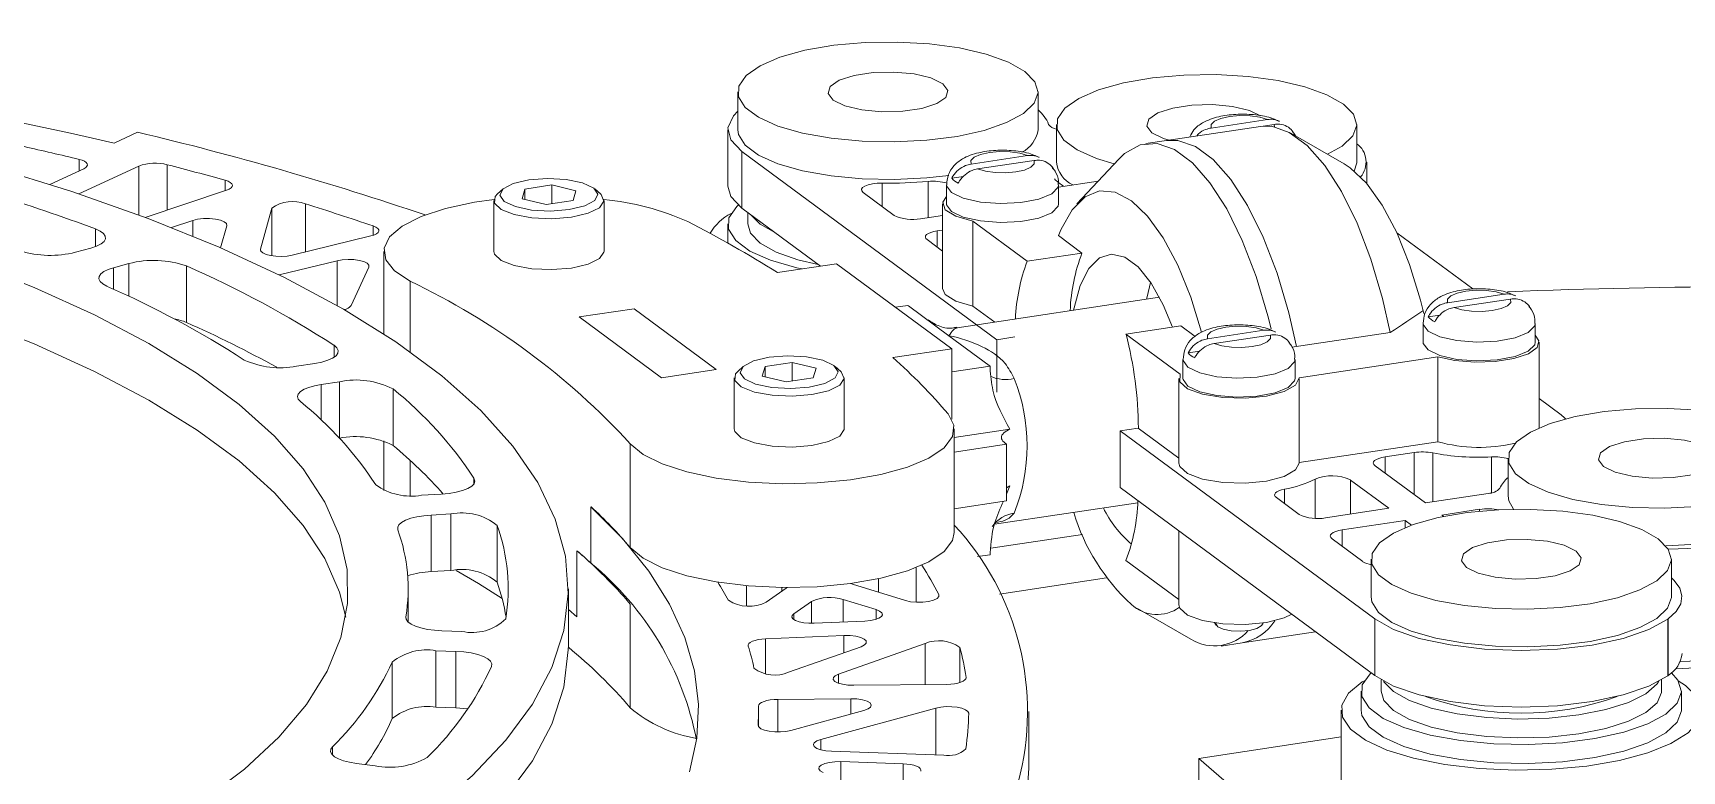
# Model space of a CAD drawing. Header units: millimetres. Extents: x 30 to 313, y 16 to 167.
# Drawn here: x 160.19 to 201.39, y 140.83 to 159.28 of the extents above; entities that cross this region are included whole.
import ezdxf

# ---------------------------------------------------------------- set-up
doc = ezdxf.new("R2010")
doc.units = ezdxf.units.MM

msp = doc.modelspace()

# ---------------------------------------------------------------- linework, layer by layer
at = {"color": 7, "linetype": 'Continuous', "lineweight": 15}
for p, q in [((177.802, 157.805), (177.802, 156.862)), ((185.302, 156.862), (185.302, 157.805)), ((185.76, 156.99), (185.76, 156.047)), ((190.855, 156.945), (188.511, 156.593)), ((189.624, 156.904), (191.036, 157.116)), ((191.2, 156.995), (190.92, 156.953)), ((193.26, 156.047), (193.26, 156.99)), ((162.224, 156.526), (162.808, 156.797)), ((177.552, 156.862), (177.552, 155.448)), ((188.511, 156.593), (187.989, 156.514)), ((192.945, 156.008), (191.613, 156.775)), ((184.267, 151.612), (177.905, 156.314)), ((177.905, 156.314), (177.905, 154.9)), ((183.626, 156.003), (185.038, 156.215)), ((187.315, 156.128), (186.268, 155.005)), ((161.462, 155.887), (160.616, 155.495)), ((162.835, 155.953), (161.338, 155.259)), ((185.203, 156.093), (183.79, 155.881)), ((193.51, 155.515), (193.51, 156.047)), ((165.029, 155.351), (162.997, 154.67)), ((171.938, 155.38), (171.798, 155.256)), ((172.41, 155.134), (172.484, 155.379)), ((173.157, 155.48), (172.484, 155.379)), ((172.484, 155.116), (172.484, 155.379)), ((173.757, 155.337), (173.157, 155.48)), ((173.157, 155.012), (173.157, 155.48)), ((173.757, 155.337), (173.684, 155.091)), ((174.37, 155.256), (174.23, 155.38)), ((183.014, 155.482), (183.014, 155.011)), ((183.437, 155.691), (183.143, 155.647)), ((186.801, 155.577), (185.814, 155.428)), ((185.814, 155.011), (185.814, 155.482)), ((165.877, 153.875), (166.162, 154.899)), ((171.709, 155.094), (171.709, 153.821)), ((173.01, 154.99), (172.41, 155.134)), ((173.01, 154.99), (173.684, 155.091)), ((174.459, 153.821), (174.459, 155.094)), ((179.865, 153.452), (177.905, 154.9)), ((181.707, 154.721), (180.934, 155.292)), ((182.914, 155.011), (182.914, 152.89)), ((164.184, 154.595), (163.653, 154.417)), ((177.552, 154.505), (177.552, 154.034)), ((178.052, 154.792), (178.052, 154.505)), ((182.368, 154.637), (182.914, 154.719)), ((183.675, 154.576), (185.031, 153.574)), ((183.675, 152.454), (183.675, 154.576)), ((164.882, 153.909), (165.036, 154.462)), ((168.632, 154.205), (166.671, 153.725)), ((182.914, 153.828), (182.529, 154.113)), ((182.779, 154.333), (182.914, 154.354)), ((186.398, 153.779), (185.81, 154.214)), ((194.265, 154.281), (196.16, 152.88)), ((161.254, 153.798), (161.642, 153.903)), ((168.959, 153.821), (168.959, 151.76)), ((185.031, 153.574), (186.398, 153.779)), ((162.204, 153.411), (162.591, 153.516)), ((164.026, 152.044), (164.026, 153.458)), ((167.791, 153.586), (166.347, 153.232)), ((168.14, 152.465), (168.581, 153.426)), ((180.267, 153.512), (178.795, 153.291)), ((183.145, 151.385), (180.267, 153.512)), ((194.789, 152.848), (194.79, 152.847)), ((194.79, 152.847), (194.789, 152.847)), ((182.046, 152.471), (181.738, 152.425)), ((182.066, 152.455), (182.046, 152.471)), ((183.073, 151.711), (182.066, 152.455)), ((188.331, 152.673), (183.277, 151.913)), ((183.675, 152.454), (184.217, 152.054)), ((195.53, 152.538), (196.942, 152.751)), ((197.106, 152.629), (195.694, 152.417)), ((173.841, 152.18), (175.209, 152.386)), ((175.897, 150.661), (173.841, 152.18)), ((175.209, 152.386), (177.264, 150.867)), ((194.918, 152.018), (194.918, 151.547)), ((195.34, 152.227), (195.047, 152.183)), ((197.718, 151.547), (197.718, 152.018)), ((184.08, 150.967), (183.073, 151.711)), ((184.267, 151.612), (184.722, 151.68)), ((184.267, 151.612), (184.267, 150.303)), ((188.865, 151.956), (187.497, 151.751)), ((187.497, 151.751), (188.853, 150.749)), ((189.226, 151.689), (188.865, 151.956)), ((189.532, 151.637), (190.944, 151.849)), ((191.109, 151.728), (189.696, 151.515)), ((194.1, 151.794), (191.642, 151.424)), ((183.145, 151.385), (181.673, 151.164)), ((183.145, 149.627), (183.145, 151.385)), ((189.343, 151.326), (189.049, 151.281)), ((195.285, 151.184), (191.819, 150.663)), ((195.285, 149.063), (195.285, 151.184)), ((197.818, 149.425), (197.818, 151.547)), ((166.776, 150.95), (167.232, 151.019)), ((177.264, 150.867), (175.897, 150.661)), ((177.938, 150.944), (177.798, 150.821)), ((178.41, 150.699), (178.484, 150.944)), ((179.158, 151.045), (178.484, 150.944)), ((178.484, 150.681), (178.484, 150.944)), ((179.757, 150.901), (179.158, 151.045)), ((179.158, 150.577), (179.158, 151.045)), ((179.757, 150.901), (179.684, 150.656)), ((180.37, 150.821), (180.23, 150.944)), ((184.101, 150.952), (183.145, 150.808)), ((184.101, 150.952), (184.08, 150.967)), ((184.101, 150.904), (184.101, 150.952)), ((188.92, 151.117), (188.92, 150.645)), ((191.72, 150.645), (191.72, 151.117)), ((167.393, 150.494), (167.849, 150.563)), ((169.189, 148.968), (169.189, 150.382)), ((177.709, 150.659), (177.709, 149.386)), ((179.01, 150.555), (178.41, 150.699)), ((179.01, 150.555), (179.684, 150.656)), ((180.459, 149.386), (180.459, 150.659)), ((188.82, 150.645), (188.82, 148.524)), ((191.82, 148.524), (191.82, 150.645)), ((198.369, 149.734), (197.818, 150.141)), ((183.209, 146.793), (183.209, 149.386)), ((184.597, 149.376), (183.209, 149.167)), ((187.35, 149.333), (187.805, 149.401)), ((193.711, 144.631), (187.35, 149.333)), ((187.35, 149.333), (187.35, 147.919)), ((187.805, 149.401), (188.82, 148.651)), ((197.818, 149.425), (197.817, 149.409)), ((168.959, 149.083), (168.959, 147.843)), ((175.114, 146.419), (175.114, 149.012)), ((184.512, 148.998), (183.209, 148.802)), ((184.512, 148.998), (184.479, 149.022)), ((184.512, 148.291), (184.512, 148.998)), ((195.285, 149.063), (191.82, 148.542)), ((194.696, 148.792), (193.969, 148.682)), ((193.719, 148.462), (194.975, 147.534)), ((197.044, 148.649), (197.044, 147.706)), ((184.512, 147.584), (184.512, 148.291)), ((184.512, 147.755), (184.597, 147.962)), ((184.597, 147.962), (184.512, 147.908)), ((193.711, 143.216), (187.35, 147.919)), ((193.105, 148.105), (194.063, 147.397)), ((169.899, 147.723), (170.392, 147.75)), ((184.512, 147.584), (183.209, 147.388)), ((184.214, 146.998), (187.792, 147.535)), ((191.253, 147.664), (191.822, 147.243)), ((194.975, 147.534), (196.546, 147.77)), ((170.14, 147.229), (170.634, 147.256)), ((170.14, 145.815), (170.14, 147.229)), ((170.634, 145.842), (170.634, 147.256)), ((174.133, 146.023), (174.133, 147.438)), ((192.484, 147.16), (194.063, 147.397)), ((192.895, 146.856), (194.474, 147.093)), ((194.474, 147.093), (194.631, 146.977)), ((194.474, 146.917), (194.474, 147.093)), ((195.386, 147.23), (196.331, 147.372)), ((195.386, 147.23), (195.435, 147.194)), ((171.788, 145.552), (171.788, 146.966)), ((186.411, 146.744), (184.119, 146.399)), ((188.82, 146.832), (188.82, 144.988)), ((173.782, 144.686), (173.782, 146.336)), ((184.101, 146.237), (183.792, 146.191)), ((184.101, 146.237), (184.101, 146.285)), ((192.644, 146.635), (193.417, 146.064)), ((170.14, 145.815), (170.634, 145.842)), ((188.82, 145.116), (187.497, 146.094)), ((193.622, 146.123), (193.622, 145.181)), ((201.122, 145.181), (201.122, 146.123)), ((179.033, 145.418), (179.012, 145.401)), ((180.624, 145.517), (180.662, 145.504)), ((181.99, 145.091), (180.662, 145.504)), ((187.013, 145.656), (184.338, 145.254)), ((169.568, 144.555), (169.568, 145.384)), ((173.568, 143.969), (173.568, 145.384)), ((175.114, 145.005), (175.114, 142.412)), ((178.511, 145.055), (179.012, 145.401)), ((179.196, 144.761), (179.643, 145.07)), ((181.254, 144.864), (180.434, 145.119)), ((173.782, 144.686), (173.568, 144.868)), ((187.788, 144.892), (189.119, 144.126)), ((193.711, 144.631), (193.711, 143.216)), ((201.039, 144.636), (201.029, 144.628)), ((201.029, 144.628), (201.029, 143.214)), ((201.039, 143.222), (201.039, 144.636)), ((170.409, 144.336), (170.907, 144.32)), ((180.452, 144.219), (178.494, 144.136)), ((180.976, 144.577), (179.71, 144.523)), ((189.752, 144.477), (189.712, 144.541)), ((189.719, 144.53), (189.752, 144.477)), ((189.736, 144.528), (189.791, 144.437)), ((189.752, 144.477), (189.766, 144.479)), ((190.398, 144.034), (192.232, 144.309)), ((190.888, 144.477), (190.921, 144.53)), ((170.259, 143.839), (170.757, 143.822)), ((170.259, 142.424), (170.259, 143.839)), ((170.757, 142.408), (170.757, 143.822)), ((179.068, 143.298), (180.879, 143.939)), ((180.317, 143.254), (182.483, 144.021)), ((189.877, 143.955), (190.398, 144.034)), ((169.17, 142.141), (169.17, 143.555)), ((183.02, 142.996), (180.695, 142.973)), ((193.872, 143.11), (193.872, 142.824)), ((200.872, 142.824), (200.872, 143.11)), ((201.039, 143.222), (201.029, 143.214)), ((180.621, 142.639), (178.801, 142.621)), ((193.372, 142.824), (193.372, 142.352)), ((201.372, 142.352), (201.372, 142.824)), ((170.259, 142.424), (170.757, 142.408)), ((178.318, 141.939), (178.318, 142.319)), ((179.123, 141.845), (180.952, 142.343)), ((179.872, 141.618), (182.751, 142.403)), ((185.068, 140.905), (185.068, 142.319)), ((192.872, 142.352), (192.872, 139.995)), ((180.139, 141.324), (182.943, 141.23)), ((189.316, 141.147), (192.872, 141.682)), ((168.272, 141.021), (168.74, 140.962)), ((180.373, 141.065), (181.928, 141.013)), ((193.178, 137.807), (189.316, 141.147)), ((189.316, 139.968), (189.316, 141.147))]:
    msp.add_line(p, q, dxfattribs=at)
at = {"color": 8, "linetype": 'Continuous', "lineweight": 15}
for p, q in [((191.211, 156.933), (191.2, 156.995)), ((161.349, 155.835), (161.349, 156.12)), ((162.835, 154.731), (162.835, 155.953)), ((163.549, 154.855), (163.549, 155.987)), ((164.996, 155.34), (164.996, 155.597)), ((181.409, 154.941), (181.409, 155.527)), ((182.557, 154.665), (182.557, 155.567)), ((166.162, 153.709), (166.162, 154.899)), ((167, 153.806), (167, 155.006)), ((164.184, 154.204), (164.184, 154.595)), ((161.754, 153.939), (161.754, 154.384)), ((168.693, 154.223), (168.693, 154.456)), ((182.779, 153.928), (182.779, 154.333)), ((165.877, 153.844), (165.877, 153.875)), ((162.204, 152.877), (162.204, 153.411)), ((162.591, 152.698), (162.591, 153.516)), ((167.791, 152.469), (167.791, 153.586)), ((169.615, 151.313), (169.615, 153.077)), ((167.714, 151.172), (167.714, 151.473)), ((167.393, 149.607), (167.393, 150.494)), ((167.849, 149.15), (167.849, 150.563)), ((194.696, 147.74), (194.696, 148.792)), ((195.159, 147.562), (195.159, 148.783)), ((169.615, 148.596), (169.615, 147.721)), ((193.969, 148.277), (193.969, 148.682)), ((196.627, 147.786), (196.627, 148.682)), ((171.21, 148.01), (171.21, 148.147)), ((192.226, 147.146), (192.226, 148.125)), ((193.105, 147.253), (193.105, 148.105)), ((191.456, 147.514), (191.456, 147.876)), ((196.331, 147.324), (196.331, 147.372)), ((192.895, 146.45), (192.895, 146.856)), ((182.254, 145.048), (182.254, 145.913)), ((178.021, 144.961), (178.021, 145.464)), ((178.903, 145.326), (178.903, 145.419)), ((181.316, 145.301), (181.316, 145.637)), ((179.643, 144.522), (179.643, 145.07)), ((180.434, 144.554), (180.434, 145.119)), ((182.824, 145.185), (182.824, 145.241)), ((169.51, 144.649), (169.51, 144.686)), ((179.196, 144.616), (179.196, 144.761)), ((181.254, 144.62), (181.254, 144.864)), ((180.452, 143.788), (180.452, 144.219)), ((178.494, 143.261), (178.494, 144.136)), ((182.483, 142.991), (182.483, 144.021)), ((183.345, 143.041), (183.345, 143.922)), ((180.317, 143.026), (180.317, 143.254)), ((183.505, 143.155), (183.505, 143.171)), ((178.801, 141.807), (178.801, 142.621)), ((180.621, 142.253), (180.621, 142.639)), ((182.751, 141.236), (182.751, 142.403)), ((178.306, 141.97), (178.306, 141.978)), ((167.676, 141.229), (167.676, 141.437)), ((179.872, 141.36), (179.872, 141.618)), ((180.373, 140.61), (180.373, 141.065)), ((181.928, 140.165), (181.928, 141.013))]:
    msp.add_line(p, q, dxfattribs=at)
at = {"color": 7, "linetype": 'Continuous', "lineweight": 15, "flags": 128}
for points in [[(184.97, 158.319), (185.222, 158.062), (185.302, 157.793), (185.206, 157.525), (184.94, 157.269), (184.515, 157.039), (183.952, 156.845), (183.276, 156.695), (182.52, 156.597), (181.718, 156.556), (180.909, 156.574), (180.13, 156.648), (179.417, 156.777), (178.804, 156.954), (178.32, 157.171), (177.987, 157.417), (177.82, 157.682), (177.828, 157.952), (178.01, 158.216), (178.357, 158.46), (178.854, 158.673), (179.477, 158.846), (180.198, 158.971), (180.981, 159.041), (181.791, 159.053), (182.59, 159.006), (183.34, 158.904), (184.007, 158.75), (184.559, 158.552), (184.97, 158.319)], [(180.184, 157.6), (180.478, 157.456), (180.901, 157.355), (181.402, 157.308), (181.922, 157.321), (182.396, 157.392), (182.769, 157.513), (182.996, 157.67), (183.048, 157.842), (182.919, 158.011), (182.626, 158.154), (182.203, 158.256), (181.701, 158.303), (181.182, 158.29), (180.707, 158.218), (180.334, 158.097), (180.108, 157.941), (180.056, 157.768), (180.184, 157.6)], [(187.2, 156.006), (186.763, 156.139), (186.278, 156.356), (185.945, 156.603), (185.778, 156.867), (185.786, 157.137), (185.968, 157.401), (186.316, 157.645), (186.813, 157.859), (187.436, 158.032), (188.156, 158.156), (188.939, 158.226), (189.749, 158.238), (190.548, 158.191), (191.299, 158.089), (191.965, 157.935), (192.517, 157.737), (192.929, 157.504), (192.929, 157.504)], [(190.86, 157.208), (190.584, 157.339), (190.161, 157.441), (189.66, 157.488), (189.14, 157.475), (188.665, 157.403), (188.292, 157.282), (188.066, 157.126), (188.014, 156.953), (188.143, 156.785)], [(192.929, 157.504), (193.18, 157.247), (193.26, 156.978), (193.164, 156.71), (192.898, 156.454), (192.528, 156.248)], [(177.905, 156.314), (177.627, 156.605), (177.554, 156.909), (177.69, 157.21), (177.802, 157.326)], [(191.036, 157.116), (190.84, 157.175), (190.599, 157.209), (190.337, 157.215), (190.083, 157.193), (189.865, 157.144), (189.706, 157.075), (189.622, 156.992), (189.624, 156.904)], [(194.1, 151.794), (193.907, 152.64), (193.614, 153.626), (193.269, 154.527), (192.881, 155.315), (192.461, 155.968), (192.022, 156.466), (191.576, 156.795), (191.137, 156.946), (190.855, 156.945)], [(183.068, 155.719), (182.52, 155.655), (181.718, 155.614), (180.909, 155.631), (180.13, 155.706), (179.417, 155.835), (178.804, 156.011), (178.32, 156.228), (177.987, 156.475), (177.82, 156.739), (177.802, 156.862)], [(188.143, 156.785), (188.436, 156.641), (188.572, 156.6)], [(191.755, 151.441), (191.562, 152.287), (191.27, 153.274), (190.924, 154.175), (190.536, 154.963), (190.116, 155.615), (189.677, 156.114), (189.232, 156.443), (188.793, 156.594), (188.511, 156.593)], [(188.511, 156.593), (188.793, 156.594), (189.232, 156.443), (189.677, 156.114), (190.116, 155.615), (190.536, 154.963), (190.924, 154.175), (191.27, 153.274), (191.562, 152.287), (191.755, 151.441)], [(161.349, 156.12), (161.422, 156.098), (161.482, 156.072), (161.525, 156.043), (161.55, 156.012), (161.556, 155.979), (161.543, 155.947), (161.512, 155.916), (161.462, 155.887)], [(185.038, 156.215), (184.843, 156.273), (184.601, 156.307), (184.339, 156.313), (184.085, 156.291), (183.867, 156.242), (183.708, 156.173), (183.624, 156.09), (183.626, 156.003)], [(187.315, 156.128), (187.464, 156.269), (187.852, 156.483), (188.272, 156.515), (188.711, 156.365), (189.156, 156.035), (189.595, 155.537), (190.015, 154.884), (190.403, 154.096), (190.748, 153.196), (191.041, 152.209), (191.122, 151.88)], [(168.006, 144.676), (167.849, 145.299), (167.483, 146.139), (166.941, 146.969), (166.227, 147.784), (165.345, 148.581), (164.297, 149.355), (163.091, 150.103), (161.73, 150.821), (160.223, 151.505), (158.576, 152.153), (156.798, 152.761), (154.896, 153.327), (152.881, 153.846), (150.763, 154.318), (148.55, 154.739), (146.255, 155.108), (143.888, 155.422), (141.462, 155.681), (139.563, 155.841)], [(166.096, 137.413), (167.606, 138.194), (168.958, 139.007), (170.145, 139.848), (171.162, 140.714), (172.005, 141.6), (172.669, 142.503), (173.152, 143.418), (173.451, 144.342), (173.566, 145.271), (173.496, 146.2), (173.241, 147.126), (172.802, 148.044), (172.182, 148.95), (171.382, 149.841), (170.407, 150.712), (169.261, 151.559), (167.948, 152.379), (166.475, 153.169), (164.849, 153.924), (163.075, 154.641), (161.163, 155.317), (159.12, 155.95)], [(183.79, 155.881), (183.986, 155.823), (184.228, 155.789), (184.49, 155.782), (184.743, 155.805), (184.961, 155.853), (185.121, 155.923), (185.204, 156.006), (185.203, 156.093)], [(194.94, 152.269), (194.856, 152.604), (194.583, 153.494), (194.259, 154.294), (193.895, 154.978), (193.505, 155.521), (193.101, 155.905), (192.945, 156.008)], [(193.26, 156.047), (193.26, 156.035), (193.201, 155.826)], [(164.996, 155.597), (165.068, 155.572), (165.123, 155.543), (165.159, 155.51), (165.174, 155.476), (165.168, 155.442), (165.141, 155.409), (165.094, 155.378), (165.029, 155.351)], [(173.587, 154.863), (173.976, 154.956), (174.229, 155.091), (174.308, 155.248), (174.2, 155.403), (173.923, 155.533), (173.517, 155.617), (173.046, 155.643), (172.58, 155.607), (172.191, 155.515), (171.938, 155.38), (171.859, 155.223), (171.967, 155.067), (172.245, 154.938), (172.65, 154.853), (173.122, 154.827), (173.587, 154.863)], [(177.905, 154.9), (177.627, 155.191), (177.552, 155.448)], [(181.409, 155.527), (181.283, 155.523), (181.163, 155.509), (181.059, 155.485), (180.975, 155.454), (180.918, 155.416), (180.891, 155.374), (180.897, 155.332), (180.934, 155.292)], [(185.813, 154.22), (185.876, 154.376), (186.15, 154.862), (186.474, 155.184), (186.837, 155.33), (187.227, 155.296), (187.631, 155.083), (188.035, 154.699), (188.426, 154.155), (188.789, 153.472), (189.113, 152.672), (189.382, 151.797)], [(169.615, 153.077), (169.227, 153.333), (169.007, 153.611), (168.965, 153.898), (169.104, 154.182), (169.416, 154.45), (169.888, 154.691), (170.501, 154.893), (171.226, 155.049), (171.711, 155.118)], [(171.798, 155.256), (171.743, 155.195), (171.723, 155.027), (171.888, 154.868), (172.214, 154.739), (172.657, 154.658), (173.158, 154.636), (173.649, 154.676)], [(173.649, 154.676), (174.064, 154.772), (174.346, 154.912), (174.458, 155.076), (174.384, 155.243), (174.37, 155.256)], [(179.399, 153.381), (179.275, 153.409), (178.621, 153.598), (178.104, 153.829), (177.749, 154.092), (177.571, 154.374), (177.58, 154.662), (177.774, 154.943), (177.81, 154.977)], [(183.675, 154.576), (183.247, 154.697), (182.983, 154.862), (182.918, 155.047), (183.014, 155.19)], [(183.014, 155.011), (183.016, 154.986), (183.138, 154.819)], [(183.138, 154.819), (183.432, 154.678), (183.859, 154.582), (184.361, 154.545), (184.87, 154.57), (185.317, 154.654), (185.643, 154.787), (185.802, 154.95), (185.814, 155.011)], [(165.036, 154.462), (165.027, 154.513), (164.972, 154.561), (164.877, 154.6), (164.75, 154.629), (164.604, 154.643), (164.451, 154.642), (164.307, 154.625), (164.184, 154.595)], [(179.808, 153.494), (179.301, 153.612), (178.761, 153.801), (178.361, 154.026), (178.121, 154.274), (178.052, 154.505)], [(178.744, 154.28), (178.361, 154.497), (178.127, 154.736)], [(161.754, 154.384), (161.873, 154.329), (161.956, 154.268), (162.001, 154.203), (162.006, 154.136), (161.97, 154.07), (161.895, 154.007), (161.784, 153.951), (161.642, 153.903)], [(168.693, 154.456), (168.759, 154.428), (168.806, 154.396), (168.832, 154.362), (168.834, 154.326), (168.814, 154.291), (168.773, 154.258), (168.711, 154.229), (168.632, 154.205)], [(182.529, 154.113), (182.497, 154.144), (182.485, 154.176), (182.491, 154.209), (182.517, 154.24), (182.561, 154.27), (182.62, 154.295), (182.694, 154.317), (182.779, 154.333)], [(165.877, 153.875), (165.885, 153.827), (165.932, 153.782), (166.016, 153.744), (166.129, 153.715), (166.262, 153.697), (166.405, 153.693), (166.545, 153.703), (166.671, 153.725)], [(171.709, 153.821), (171.723, 153.754), (171.888, 153.595), (172.214, 153.466), (172.657, 153.385), (173.158, 153.363), (173.649, 153.403)], [(173.649, 153.403), (174.064, 153.499), (174.346, 153.639), (174.458, 153.803), (174.459, 153.821)], [(186.189, 152.35), (186.199, 152.406), (186.355, 152.967), (186.571, 153.39), (186.837, 153.656), (187.139, 153.754), (187.465, 153.677), (187.798, 153.431), (188.124, 153.026), (188.426, 152.481), (188.655, 151.925)], [(163.838, 139.698), (164.449, 140.102), (165.474, 140.879), (166.334, 141.679), (167.025, 142.496), (167.543, 143.328), (167.885, 144.169), (168.051, 145.017), (168.039, 145.866), (167.849, 146.713), (167.483, 147.553), (166.941, 148.383), (166.227, 149.198), (165.345, 149.995), (164.297, 150.769), (163.091, 151.517), (161.73, 152.235), (160.223, 152.92), (158.576, 153.568)], [(162.035, 152.954), (161.936, 153.008), (161.87, 153.067), (161.839, 153.13), (161.844, 153.193), (161.885, 153.255), (161.961, 153.314), (162.069, 153.366), (162.204, 153.411)], [(168.581, 153.426), (168.582, 153.475), (168.54, 153.522), (168.459, 153.563), (168.346, 153.594), (168.211, 153.613), (168.065, 153.618), (167.921, 153.609), (167.791, 153.586)], [(183.675, 152.454), (183.247, 152.575), (182.983, 152.74), (182.914, 152.89)], [(188.012, 152.625), (188.023, 152.681), (188.112, 153.043)], [(196.942, 152.751), (196.746, 152.809), (196.505, 152.843), (196.243, 152.849), (195.989, 152.827), (195.771, 152.778), (195.611, 152.709), (195.528, 152.626), (195.53, 152.538)], [(195.694, 152.417), (195.89, 152.359), (196.131, 152.324), (196.393, 152.318), (196.647, 152.341), (196.865, 152.389), (197.025, 152.459), (197.108, 152.542), (197.106, 152.629)], [(190.944, 151.849), (190.748, 151.907), (190.507, 151.942), (190.245, 151.948), (189.991, 151.925), (189.773, 151.877), (189.614, 151.807), (189.53, 151.724), (189.532, 151.637)], [(189.696, 151.515), (189.892, 151.457), (190.134, 151.423), (190.395, 151.417), (190.649, 151.439), (190.867, 151.488), (191.027, 151.557), (191.11, 151.64), (191.109, 151.728)], [(197.718, 151.726), (197.813, 151.586), (197.766, 151.416), (197.548, 151.261), (197.186, 151.139), (196.722, 151.065), (196.211, 151.048), (195.712, 151.089), (195.285, 151.184)], [(167.714, 151.473), (167.786, 151.41), (167.819, 151.344), (167.812, 151.277), (167.764, 151.211), (167.678, 151.151), (167.558, 151.097), (167.407, 151.052), (167.232, 151.019)], [(179.587, 150.428), (179.976, 150.52), (180.229, 150.655), (180.308, 150.813), (180.2, 150.968), (179.923, 151.097), (179.517, 151.182), (179.046, 151.208), (178.58, 151.172), (178.191, 151.08), (177.938, 150.944), (177.859, 150.787), (177.967, 150.632), (178.245, 150.502), (178.65, 150.418), (179.122, 150.392), (179.587, 150.428)], [(194.918, 151.547), (194.92, 151.521), (195.042, 151.355)], [(195.042, 151.355), (195.336, 151.214), (195.763, 151.118), (196.264, 151.08), (196.773, 151.105), (197.221, 151.19), (197.546, 151.323), (197.706, 151.486), (197.718, 151.547)], [(177.798, 150.821), (177.743, 150.76), (177.723, 150.592), (177.888, 150.432), (178.214, 150.304), (178.657, 150.223), (179.158, 150.201), (179.649, 150.241)], [(179.649, 150.241), (180.064, 150.337), (180.346, 150.477), (180.458, 150.641), (180.384, 150.808), (180.37, 150.821)], [(166.875, 150.067), (166.821, 150.128), (166.804, 150.191), (166.822, 150.254), (166.877, 150.315), (166.965, 150.372), (167.083, 150.421), (167.227, 150.463), (167.393, 150.494)], [(188.853, 150.749), (188.841, 150.562), (189.037, 150.386), (189.412, 150.247), (189.914, 150.164), (190.473, 150.148), (191.011, 150.201), (191.452, 150.317), (191.734, 150.478), (191.819, 150.663)], [(188.92, 150.645), (188.922, 150.62), (189.044, 150.453)], [(189.044, 150.453), (189.338, 150.313), (189.765, 150.217), (190.266, 150.179), (190.775, 150.204), (191.223, 150.288), (191.549, 150.421), (191.708, 150.584), (191.72, 150.645)], [(183.053, 149.759), (183.2, 149.476), (183.166, 149.189), (182.954, 148.91), (182.573, 148.652), (182.04, 148.427), (181.377, 148.243), (180.614, 148.109), (179.784, 148.031), (178.923, 148.012), (178.07, 148.053), (177.261, 148.152), (176.531, 148.306), (175.913, 148.506), (175.434, 148.745), (175.114, 149.012)], [(201.762, 147.441), (200.961, 147.4), (200.151, 147.418), (199.372, 147.492), (198.66, 147.621), (198.047, 147.798), (197.562, 148.015), (197.229, 148.261), (197.062, 148.526), (197.07, 148.796), (197.252, 149.06), (197.6, 149.304), (198.097, 149.517), (198.72, 149.69), (199.44, 149.815), (200.223, 149.884), (201.033, 149.896), (201.832, 149.85)], [(198.48, 149.633), (198.454, 149.661), (198.369, 149.734)], [(177.709, 149.386), (177.723, 149.319), (177.888, 149.16), (178.214, 149.031), (178.657, 148.95), (179.158, 148.928), (179.649, 148.968)], [(179.649, 148.968), (180.064, 149.064), (180.346, 149.204), (180.458, 149.368), (180.459, 149.386)], [(199.427, 148.444), (199.72, 148.3), (200.143, 148.199), (200.644, 148.152), (201.164, 148.164), (201.639, 148.236), (202.012, 148.357), (202.238, 148.514), (202.29, 148.686), (202.161, 148.855), (201.868, 148.998), (201.445, 149.099), (200.944, 149.147), (200.424, 149.134), (199.949, 149.062), (199.576, 148.941), (199.35, 148.785), (199.298, 148.612), (199.427, 148.444)], [(188.82, 148.524), (188.841, 148.44), (189.037, 148.265), (189.412, 148.126), (189.914, 148.043), (190.473, 148.026), (191.011, 148.08), (191.452, 148.196), (191.734, 148.357), (191.82, 148.524)], [(193.969, 148.682), (193.884, 148.666), (193.811, 148.645), (193.751, 148.619), (193.707, 148.589), (193.682, 148.558), (193.675, 148.525), (193.688, 148.493), (193.719, 148.462)], [(171.21, 148.147), (171.231, 148.08), (171.212, 148.013), (171.153, 147.949), (171.056, 147.89), (170.926, 147.839), (170.767, 147.797), (170.587, 147.767), (170.392, 147.75)], [(201.045, 146.376), (201.536, 146.396), (202.349, 146.478), (203.092, 146.615), (203.732, 146.801), (204.239, 147.029), (204.591, 147.287), (204.771, 147.563), (204.772, 147.847), (204.593, 148.124), (204.544, 148.17)], [(191.456, 147.876), (191.382, 147.859), (191.318, 147.837), (191.268, 147.811), (191.232, 147.783), (191.212, 147.753), (191.209, 147.723), (191.223, 147.693), (191.253, 147.664)], [(197.181, 147.372), (197.062, 147.583), (197.044, 147.706)], [(204.544, 147.706), (204.544, 147.694), (204.448, 147.426), (204.182, 147.17), (203.757, 146.94), (203.194, 146.746), (202.518, 146.596), (201.762, 146.499), (200.985, 146.458)], [(169.308, 146.861), (169.304, 146.925), (169.336, 146.988), (169.403, 147.047), (169.503, 147.101), (169.631, 147.148), (169.784, 147.186), (169.956, 147.213), (170.14, 147.229)], [(174.133, 147.438), (174.923, 146.639), (175.578, 145.826), (176.096, 145.003), (176.475, 144.172), (176.715, 143.334), (176.815, 142.494), (176.773, 141.653), (176.592, 140.814)], [(200.79, 146.637), (201.042, 146.38), (201.121, 146.111), (201.026, 145.843), (200.76, 145.588), (200.335, 145.357), (199.771, 145.163), (199.096, 145.013), (198.34, 144.916), (197.538, 144.875), (196.729, 144.892), (195.95, 144.967), (195.237, 145.096), (194.624, 145.273), (194.14, 145.489), (193.806, 145.736), (193.64, 146), (193.648, 146.271), (193.83, 146.534), (194.177, 146.778), (194.674, 146.992), (195.297, 147.165), (196.017, 147.289), (196.801, 147.359), (197.611, 147.371), (198.41, 147.325), (199.16, 147.222), (199.827, 147.068), (200.379, 146.87), (200.79, 146.637)], [(175.114, 146.419), (175.434, 146.152), (175.913, 145.913), (176.531, 145.713), (177.261, 145.56), (178.07, 145.46), (178.923, 145.419), (179.784, 145.438), (180.614, 145.516), (181.377, 145.65), (182.04, 145.834), (182.573, 146.06), (182.954, 146.318), (183.166, 146.596), (183.209, 146.793)], [(192.644, 146.635), (192.613, 146.666), (192.6, 146.699), (192.607, 146.731), (192.633, 146.763), (192.676, 146.792), (192.736, 146.818), (192.81, 146.839), (192.895, 146.856)], [(196.004, 145.918), (196.297, 145.774), (196.72, 145.673), (197.222, 145.626), (197.741, 145.639), (198.216, 145.71), (198.589, 145.832), (198.815, 145.988), (198.867, 146.161), (198.739, 146.329), (198.446, 146.473), (198.023, 146.574), (197.521, 146.621), (197.002, 146.608), (196.527, 146.537), (196.154, 146.415), (195.928, 146.259), (195.876, 146.086), (196.004, 145.918)], [(171.915, 145.141), (171.326, 145.515), (170.769, 145.846)], [(201.122, 145.659), (201.194, 145.591), (201.332, 145.401), (201.386, 145.206), (201.355, 145.011), (201.238, 144.82), (201.039, 144.636)], [(204.714, 145.614), (204.896, 145.494), (205.185, 145.207), (205.293, 144.905), (205.218, 144.603), (204.961, 144.312), (204.534, 144.044), (203.953, 143.81), (203.244, 143.62), (202.434, 143.481), (201.557, 143.399), (201.22, 143.385)], [(182.824, 145.241), (182.826, 145.19), (182.78, 145.14), (182.692, 145.098), (182.568, 145.066), (182.422, 145.049), (182.267, 145.048), (182.118, 145.062), (181.99, 145.091)], [(201.122, 145.181), (201.121, 145.169), (201.026, 144.9), (200.76, 144.645), (200.335, 144.415), (199.771, 144.22), (199.096, 144.071), (198.34, 143.973), (197.538, 143.932), (196.729, 143.949), (195.95, 144.024), (195.237, 144.153), (194.624, 144.33), (194.14, 144.547), (193.806, 144.793), (193.64, 145.058), (193.622, 145.181)], [(169.51, 144.686), (169.518, 144.623), (169.561, 144.561), (169.639, 144.503), (169.749, 144.451), (169.886, 144.407), (170.045, 144.372), (170.222, 144.348), (170.409, 144.336)], [(179.71, 144.523), (179.576, 144.524), (179.447, 144.536), (179.333, 144.559), (179.241, 144.591), (179.178, 144.631), (179.149, 144.674), (179.155, 144.719), (179.196, 144.761)], [(181.254, 144.864), (181.343, 144.828), (181.397, 144.784), (181.413, 144.737), (181.389, 144.691), (181.327, 144.649), (181.232, 144.614), (181.112, 144.589), (180.976, 144.577)], [(188.82, 144.988), (188.841, 144.905), (189.037, 144.729), (189.412, 144.59), (189.914, 144.507), (190.473, 144.491), (191.011, 144.544), (191.452, 144.66), (191.637, 144.749)], [(193.711, 144.631), (194.182, 144.368), (194.819, 144.147), (195.591, 143.981), (196.455, 143.877), (197.368, 143.842), (198.28, 143.877), (199.145, 143.98), (199.918, 144.146), (200.557, 144.366), (201.029, 144.628)], [(204.794, 144.878), (204.794, 144.865), (204.692, 144.579), (204.408, 144.306), (203.955, 144.061), (203.354, 143.853), (202.633, 143.694), (201.827, 143.59), (201.338, 143.557)], [(180.879, 143.939), (180.965, 143.981), (181.01, 144.03), (181.008, 144.081), (180.961, 144.129), (180.871, 144.17), (180.749, 144.201), (180.605, 144.217), (180.452, 144.219)], [(189.791, 144.437), (189.928, 144.374), (190.128, 144.335), (190.358, 144.324), (190.583, 144.345), (190.765, 144.393), (190.876, 144.461), (190.888, 144.477)], [(166.096, 135.998), (167.606, 136.78), (168.958, 137.593), (170.145, 138.434), (171.162, 139.3), (172.005, 140.186), (172.669, 141.088), (173.152, 142.004), (173.451, 142.928), (173.566, 143.857), (173.568, 143.969)], [(171.647, 143.442), (171.656, 143.51), (171.624, 143.576), (171.553, 143.639), (171.445, 143.696), (171.306, 143.744), (171.14, 143.782), (170.955, 143.809), (170.757, 143.822)], [(178.06, 143.953), (178.059, 143.985), (178.077, 144.017), (178.113, 144.047), (178.165, 144.074), (178.232, 144.097), (178.312, 144.116), (178.4, 144.129), (178.494, 144.136)], [(180.317, 143.254), (180.233, 143.214), (180.187, 143.167), (180.185, 143.119), (180.224, 143.072), (180.304, 143.03), (180.415, 142.999), (180.55, 142.979), (180.695, 142.973)], [(183.505, 143.171), (183.5, 143.138), (183.475, 143.106), (183.432, 143.076), (183.373, 143.05), (183.298, 143.028), (183.213, 143.011), (183.119, 143.001), (183.02, 142.996)], [(201.292, 143.089), (201.474, 142.969), (201.762, 142.681), (201.871, 142.38), (201.795, 142.077), (201.539, 141.786), (201.111, 141.518), (200.531, 141.284), (199.821, 141.094), (199.011, 140.955), (198.134, 140.874), (197.226, 140.853), (196.323, 140.894), (195.464, 140.994), (194.682, 141.15), (194.011, 141.355), (193.478, 141.6), (193.103, 141.877), (192.904, 142.173), (192.887, 142.477), (193.054, 142.775), (193.398, 143.056), (193.451, 143.089)], [(201.121, 143.288), (201.286, 143.098), (201.371, 142.811), (201.269, 142.524), (200.985, 142.252), (200.532, 142.007), (199.931, 141.799), (199.211, 141.64), (198.404, 141.536), (197.549, 141.492), (196.686, 141.51), (195.855, 141.59), (195.095, 141.727), (194.441, 141.916), (193.924, 142.147), (193.569, 142.41), (193.391, 142.692), (193.399, 142.981), (193.593, 143.262), (193.618, 143.285)], [(193.711, 143.216), (194.182, 142.953), (194.819, 142.733), (195.591, 142.567), (196.455, 142.463), (197.368, 142.428), (198.28, 142.463), (199.145, 142.566), (199.918, 142.731), (200.557, 142.951), (201.029, 143.214)], [(200.808, 143.074), (200.763, 143.007), (200.486, 142.763), (200.052, 142.545), (199.484, 142.365), (198.81, 142.232), (198.064, 142.151), (197.283, 142.129), (196.507, 142.165), (195.774, 142.257), (195.121, 142.402), (194.581, 142.591), (194.181, 142.815), (193.941, 143.064), (193.935, 143.074)], [(178.316, 142.453), (178.324, 142.485), (178.351, 142.516), (178.396, 142.545), (178.456, 142.57), (178.529, 142.591), (178.613, 142.607), (178.705, 142.617), (178.801, 142.621)], [(180.621, 142.639), (180.774, 142.633), (180.914, 142.611), (181.028, 142.576), (181.104, 142.531), (181.135, 142.48), (181.118, 142.429), (181.055, 142.382), (180.952, 142.343)], [(200.872, 142.824), (200.87, 142.794), (200.763, 142.536), (200.486, 142.291), (200.052, 142.074), (199.484, 141.894), (198.81, 141.76), (198.064, 141.68), (197.283, 141.657), (196.507, 141.693), (195.774, 141.786), (195.121, 141.93), (194.581, 142.119), (194.181, 142.344), (193.941, 142.593), (193.872, 142.824)], [(171.054, 142.382), (170.955, 142.394), (170.757, 142.408)], [(183.568, 142.274), (183.548, 142.32), (183.491, 142.363), (183.4, 142.399), (183.282, 142.425), (183.148, 142.439), (183.007, 142.44), (182.871, 142.427), (182.751, 142.403)], [(201.372, 142.352), (201.371, 142.339), (201.269, 142.053), (200.985, 141.781), (200.532, 141.535), (199.931, 141.328), (199.211, 141.168), (198.404, 141.064), (197.549, 141.02), (196.686, 141.039), (195.855, 141.118), (195.095, 141.256), (194.441, 141.445), (193.924, 141.676), (193.569, 141.939), (193.391, 142.221), (193.372, 142.352)], [(178.306, 141.978), (178.323, 141.931), (178.379, 141.887), (178.47, 141.851), (178.587, 141.824), (178.722, 141.81), (178.864, 141.808), (179.001, 141.82), (179.123, 141.845)], [(167.676, 141.437), (167.634, 141.375), (167.628, 141.311), (167.658, 141.248), (167.724, 141.189), (167.822, 141.134), (167.949, 141.087), (168.101, 141.049), (168.272, 141.021)], [(179.872, 141.618), (179.773, 141.582), (179.71, 141.538), (179.689, 141.49), (179.71, 141.441), (179.772, 141.397), (179.871, 141.361), (179.996, 141.336), (180.139, 141.324)], [(180.373, 141.065), (180.227, 141.062), (180.09, 141.046), (179.972, 141.017), (179.884, 140.978), (179.834, 140.933), (179.825, 140.884), (179.859, 140.837), (179.932, 140.795)], [(181.928, 141.013), (182.024, 141.006), (182.114, 140.994), (182.196, 140.975), (182.265, 140.952), (182.319, 140.925), (182.357, 140.895), (182.376, 140.863), (182.375, 140.83)], [(185.068, 140.905), (185.019, 140.144), (184.801, 139.125)]]:
    msp.add_lwpolyline(points, dxfattribs=at)
at = {"color": 8, "linetype": 'Continuous', "lineweight": 15, "flags": 128}
for points in [[(183.014, 155.483), (183.016, 155.457), (183.138, 155.29)], [(183.138, 155.29), (183.432, 155.15), (183.859, 155.054), (184.361, 155.016), (184.87, 155.041), (185.317, 155.126), (185.643, 155.258), (185.802, 155.421), (185.814, 155.482)], [(194.918, 152.019), (194.92, 151.993), (195.042, 151.826)], [(195.042, 151.826), (195.336, 151.686), (195.763, 151.59), (196.264, 151.552), (196.773, 151.577), (197.221, 151.661), (197.546, 151.794), (197.706, 151.957), (197.718, 152.018)], [(188.92, 151.118), (188.922, 151.091), (189.044, 150.925)], [(189.044, 150.925), (189.338, 150.784), (189.765, 150.688), (190.266, 150.65), (190.775, 150.675), (191.223, 150.76), (191.549, 150.893), (191.708, 151.056), (191.72, 151.116)]]:
    msp.add_lwpolyline(points, dxfattribs=at)
at = {"color": 7, "linetype": 'Continuous', "lineweight": 15}
for centre, radius, start, end in [((134.582, 37.048), 122.634, 76.97328, 85.35938), ((184.776, 156.7), 0.84, 20.4756, 51.218), ((185.787, 157.149), 0.273, 214.4313, 264.2498), ((145.184, 82.07), 76.777, 71.15158, 76.72924), ((184.557, 156.968), 0.752, 296.7895, 351.9145), ((139.986, 66.995), 91.65, 76.52095, 77.40209), ((192.93, 156.053), 0.565, 319.0151, 54.2973), ((143.088, 103.754), 53.961, 69.7623, 75.4434), ((163.248, 154.798), 1.226, 75.8009, 109.6715), ((143.07, 77.187), 81.418, 74.37735, 75.43234), ((186.477, 156.133), 0.722, 186.8399, 244.5293), ((181.568, 167.332), 11.806, 269.2268, 274.8024), ((182.683, 154.315), 1.259, 73.9434, 95.7509), ((183.533, 156.002), 0.527, 222.3413, 244.714), ((186.736, 156.671), 1.461, 225.4798, 236.9117), ((166.678, 154.192), 0.876, 68.3976, 126.0965), ((147.272, 91.381), 66.613, 71.24214, 72.77304), ((173.805, 148.395), 6.754, 66.0028, 84.4637), ((162.065, 126.458), 31.621, 58.0563, 62.7324), ((178.285, 153.562), 1.374, 118.3954, 148.926), ((182.163, 155.674), 1.057, 244.4222, 281.1989), ((160.629, 156.267), 2.547, 252.8188, 284.2146), ((190.708, 152.146), 4.609, 159.2452, 177.6173), ((163.212, 151.128), 2.467, 70.7447, 104.5695), ((153.626, 129.716), 25.919, 57.0767, 66.3452), ((189.341, 151.94), 4.609, 159.2452, 177.6173), ((152.265, 130.682), 24.32, 57.1072, 66.3146), ((161.815, 136.773), 18.074, 42.6234, 64.432), ((203.487, -14.378), 167.315, 83.88869, 92.21195), ((167.918, 152.643), 0.284, 281.2767, 321.1544), ((163.45, 150.654), 1.504, 67.4964, 79.5105), ((152.164, 125.329), 29.23, 61.1132, 66.0581), ((195.436, 152.538), 0.527, 222.3413, 244.714), ((178.404, 149.362), 9.402, 0.2376, 14.7154), ((189.438, 151.636), 0.527, 222.3413, 244.714), ((166.368, 153.094), 2.183, 245.7973, 280.7815), ((172.353, 140.619), 14.074, 40.5041, 48.528), ((168.262, 148.563), 2.042, 63, 101.6615), ((163.093, 142.839), 9.699, 33.1807, 51.0562), ((180.447, 148.96), 4.578, 338.421, 21.579), ((161.147, 142.995), 9.1, 33.2395, 50.9975), ((168.262, 147.148), 2.042, 63, 101.6615), ((162.077, 140.363), 11.163, 41.4482, 50.4252), ((194.9, 147.402), 1.405, 79.3872, 98.3667), ((196.312, 154.874), 6.2, 259.2865, 272.9177), ((196.324, 152.767), 3.847, 254.3306, 283.4444), ((196.705, 147.464), 1.221, 73.893, 93.6601), ((169.642, 149.224), 1.523, 234.5458, 279.7013), ((190.974, 150.684), 2.848, 279.737, 296.0666), ((192.643, 147.126), 1.083, 64.731, 112.6499), ((196.544, 148.166), 0.396, 270.2927, 317.4282), ((197.574, 147.548), 0.817, 130.4522, 154.6568), ((183.143, 147.739), 4.655, 339.2978, 358.1535), ((170.91, 145.913), 1.371, 50.1797, 101.6224), ((166.27, 138.88), 11.622, 40.4447, 47.4207), ((191.111, 148.777), 5.139, 196.7705, 227.3871), ((189.508, 148.682), 2.875, 206.3366, 229.2429), ((192.278, 148.196), 1.057, 244.4222, 281.1989), ((196.535, 146.002), 1.385, 78.495, 98.4719), ((165.224, 145.385), 4.342, 350.7339, 19.8712), ((167.437, 145.386), 4.629, 350.639, 19.9662), ((178.188, 142.322), 6.849, 344.9172, 42.8503), ((164.64, 135.745), 13.992, 47.2747, 49.199), ((165.885, 137.105), 12.149, 40.5611, 49.4506), ((170.91, 144.499), 1.371, 50.1797, 101.6224), ((169.345, 140.171), 7.561, 10.99, 50.7148), ((175.314, 141.377), 8.445, 27.229, 32.9827), ((193.711, 146.543), 0.562, 238.5344, 260.8765), ((170.206, 143.805), 2.011, 91.8663, 108.8715), ((167.199, 143.913), 4.873, 9.0112, 19.6517), ((170.821, 141.424), 7.683, 28.5604, 32.506), ((178.077, 145.887), 0.939, 237.2473, 297.5628), ((180.104, 144.042), 1.127, 72.9719, 114.176), ((171.164, 145.5), 1.208, 257.7144, 314.1127), ((188.273, 145.682), 0.94, 226.9192, 306.4536), ((190.165, 145.252), 1.24, 280.8707, 327.5313), ((189.708, 145.081), 1.122, 238.3384, 318.6182), ((170.025, 142.505), 1.354, 80.0327, 129.1478), ((165.624, 134.261), 12.51, 40.6585, 50.5814), ((172.647, 142.238), 5.678, 11.823, 17.5843), ((182.826, 143.203), 0.886, 54.162, 112.7458), ((177.436, 142.271), 6.135, 8.4349, 15.6078), ((200.676, 143.837), 0.715, 300.5607, 354.3357), ((162.658, 146.561), 7.172, 314.3974, 335.2205), ((164.702, 146.638), 7.645, 314.3287, 335.2892), ((178.725, 144.097), 0.869, 233.2245, 293.1944), ((197.372, 149.381), 7.104, 250.3308, 289.6692), ((163.442, 144.697), 6.272, 323.7938, 335.9525), ((170.025, 141.091), 1.354, 80.0327, 129.1478), ((177.324, 145.023), 3.421, 229.7491, 260.7194), ((173.118, 142.319), 5.2, 356.2297, 1.4714), ((177.726, 142.322), 5.842, 350.7867, 359.5257), ((183.072, 141.819), 0.603, 257.6615, 314.2211), ((169.113, 142.82), 1.896, 258.6677, 299.4335)]:
    msp.add_arc(centre, radius, start, end, dxfattribs=at)
at = {"color": 8, "linetype": 'Continuous', "lineweight": 15}
for centre, radius, start, end in [((184.488, 151.505), 0.889, 245.2136, 284.1054), ((184.803, 146.5), 0.782, 97.2933, 145.5745)]:
    msp.add_arc(centre, radius, start, end, dxfattribs=at)
at = {"color": 7, "linetype": 'Continuous', "lineweight": 15}
for points, knots in [([(191.327, 157.07), (191.258, 157.102), (191.068, 157.188), (190.697, 157.247), (190.236, 157.257), (189.787, 157.195), (189.451, 157.072), (189.201, 156.893), (189.123, 156.746), (189.091, 156.686)], [0, 0, 0, 0, 0.100957, 0.275434, 0.442687, 0.610673, 0.797416, 0.917772, 1, 1, 1, 1]), ([(191.036, 157.116), (191.082, 157.121), (191.186, 157.13), (191.277, 157.093), (191.328, 157.073)], [0, 0, 0, 0, 0.445262, 1, 1, 1, 1]), ([(191.683, 156.785), (191.673, 156.8), (191.629, 156.866), (191.519, 156.955), (191.357, 157.007), (191.246, 156.998), (191.2, 156.995)], [0, 0, 0, 0, 0.1023115, 0.426695, 0.7635257, 1, 1, 1, 1]), ([(189.262, 156.706), (189.278, 156.724), (189.338, 156.798), (189.468, 156.868), (189.578, 156.894), (189.624, 156.904)], [0, 0, 0, 0, 0.163353, 0.654903, 1, 1, 1, 1]), ([(191.728, 156.709), (191.726, 156.714), (191.713, 156.757), (191.681, 156.788), (191.653, 156.814)], [0, 0, 0, 0, 0.131446, 1, 1, 1, 1]), ([(185.329, 156.169), (185.26, 156.2), (185.071, 156.287), (184.699, 156.345), (184.238, 156.356), (183.79, 156.293), (183.449, 156.173), (183.195, 155.975), (183.042, 155.744), (183.026, 155.57), (183.018, 155.487)], [0, 0, 0, 0, 0.089727, 0.244797, 0.393445, 0.542746, 0.708717, 0.815686, 0.912554, 1, 1, 1, 1]), ([(185.038, 156.215), (185.084, 156.219), (185.188, 156.229), (185.279, 156.192), (185.33, 156.171)], [0, 0, 0, 0, 0.445262, 1, 1, 1, 1]), ([(183.143, 155.647), (183.154, 155.666), (183.197, 155.745), (183.308, 155.867), (183.469, 155.968), (183.58, 155.992), (183.626, 156.003)], [0, 0, 0, 0, 0.102311, 0.426695, 0.763526, 1, 1, 1, 1]), ([(183.79, 155.881), (183.745, 155.871), (183.634, 155.846), (183.472, 155.746), (183.362, 155.623), (183.318, 155.544), (183.307, 155.526)], [0, 0, 0, 0, 0.236474, 0.573305, 0.897689, 1, 1, 1, 1]), ([(185.686, 155.883), (185.675, 155.899), (185.631, 155.964), (185.521, 156.054), (185.359, 156.106), (185.248, 156.097), (185.203, 156.093)], [0, 0, 0, 0, 0.1023115, 0.426695, 0.7635257, 1, 1, 1, 1]), ([(185.802, 155.482), (185.805, 155.515), (185.817, 155.634), (185.756, 155.792), (185.679, 155.884), (185.656, 155.913)], [0, 0, 0, 0, 0.206355, 0.753, 1, 1, 1, 1]), ([(197.233, 152.705), (197.164, 152.736), (196.974, 152.823), (196.603, 152.881), (196.141, 152.892), (195.694, 152.829), (195.353, 152.708), (195.099, 152.511), (194.946, 152.28), (194.93, 152.105), (194.922, 152.023)], [0, 0, 0, 0, 0.089727, 0.244797, 0.393445, 0.542746, 0.708717, 0.815686, 0.912554, 1, 1, 1, 1]), ([(195.047, 152.183), (195.057, 152.202), (195.101, 152.281), (195.211, 152.403), (195.373, 152.504), (195.484, 152.528), (195.53, 152.538)], [0, 0, 0, 0, 0.1023115, 0.426695, 0.7635257, 1, 1, 1, 1]), ([(195.694, 152.417), (195.648, 152.407), (195.537, 152.382), (195.376, 152.282), (195.266, 152.159), (195.222, 152.08), (195.211, 152.061)], [0, 0, 0, 0, 0.2364743, 0.573305, 0.8976885, 1, 1, 1, 1]), ([(196.942, 152.751), (196.988, 152.755), (197.091, 152.765), (197.183, 152.728), (197.234, 152.707)], [0, 0, 0, 0, 0.445262, 1, 1, 1, 1]), ([(197.589, 152.419), (197.579, 152.435), (197.535, 152.5), (197.425, 152.589), (197.263, 152.641), (197.152, 152.633), (197.106, 152.629)], [0, 0, 0, 0, 0.102311, 0.426695, 0.763526, 1, 1, 1, 1]), ([(197.706, 152.018), (197.709, 152.051), (197.72, 152.17), (197.66, 152.328), (197.583, 152.42), (197.559, 152.449)], [0, 0, 0, 0, 0.206355, 0.753, 1, 1, 1, 1]), ([(183.275, 151.926), (183.236, 151.917), (183.079, 151.882), (182.812, 151.935), (182.633, 152.057), (182.554, 152.111)], [0, 0, 0, 0, 0.156766, 0.624257, 1, 1, 1, 1]), ([(194.922, 152.344), (194.918, 152.341), (194.653, 152.156), (194.374, 151.973), (194.1, 151.794)], [0, 0, 0, 0, 0.015195, 1, 1, 1, 1]), ([(183.073, 151.711), (183.075, 151.711), (183.356, 151.659), (183.857, 151.496), (184.456, 151.118), (184.636, 150.774), (184.704, 150.643)], [0, 0, 0, 0, 0.003217, 0.436306, 0.786096, 1, 1, 1, 1]), ([(191.235, 151.803), (191.166, 151.835), (190.976, 151.921), (190.605, 151.98), (190.144, 151.99), (189.696, 151.927), (189.355, 151.807), (189.101, 151.609), (188.948, 151.378), (188.932, 151.204), (188.924, 151.121)], [0, 0, 0, 0, 0.089727, 0.244797, 0.393445, 0.542746, 0.708717, 0.815686, 0.912554, 1, 1, 1, 1]), ([(189.049, 151.281), (189.059, 151.3), (189.103, 151.379), (189.214, 151.502), (189.375, 151.602), (189.486, 151.627), (189.532, 151.637)], [0, 0, 0, 0, 0.1023115, 0.426695, 0.7635257, 1, 1, 1, 1]), ([(190.944, 151.849), (190.99, 151.853), (191.094, 151.863), (191.185, 151.826), (191.236, 151.805)], [0, 0, 0, 0, 0.445262, 1, 1, 1, 1]), ([(191.591, 151.517), (191.581, 151.533), (191.537, 151.599), (191.427, 151.688), (191.265, 151.74), (191.154, 151.731), (191.109, 151.728)], [0, 0, 0, 0, 0.1023115, 0.426695, 0.7635257, 1, 1, 1, 1]), ([(189.696, 151.515), (189.651, 151.505), (189.54, 151.481), (189.378, 151.38), (189.268, 151.257), (189.224, 151.179), (189.213, 151.16)], [0, 0, 0, 0, 0.2364743, 0.573305, 0.8976885, 1, 1, 1, 1]), ([(191.708, 151.117), (191.711, 151.149), (191.723, 151.268), (191.662, 151.427), (191.585, 151.519), (191.561, 151.547)], [0, 0, 0, 0, 0.206355, 0.753, 1, 1, 1, 1]), ([(184.597, 149.376), (184.425, 149.686), (184.165, 150.155), (184.117, 150.715), (184.101, 150.904)], [0, 0, 0, 0, 0.661925, 1, 1, 1, 1]), ([(184.479, 149.022), (184.441, 149.06), (184.364, 149.135), (184.4, 149.256), (184.505, 149.335), (184.586, 149.371), (184.597, 149.376)], [0, 0, 0, 0, 0.317037, 0.634072, 0.950166, 1, 1, 1, 1]), ([(184.101, 146.285), (184.124, 146.542), (184.164, 146.983), (184.357, 147.398), (184.437, 147.572)], [0, 0, 0, 0, 0.5819038, 1, 1, 1, 1])]:
    msp.add_open_spline(points, degree=3, knots=knots, dxfattribs=at)
at = {"color": 8, "linetype": 'Continuous', "lineweight": 15}
for points, knots in [([(183.28, 151.898), (183.276, 151.902), (183.247, 151.931), (183.143, 151.816), (183.074, 151.712), (183.073, 151.711)], [0, 0, 0, 0, 0.139273, 0.993655, 1, 1, 1, 1]), ([(184.704, 147.276), (184.641, 147.207), (184.535, 147.094), (184.327, 147.055), (184.244, 147.04)], [0, 0, 0, 0, 0.6022006, 1, 1, 1, 1])]:
    msp.add_open_spline(points, degree=3, knots=knots, dxfattribs=at)

doc.saveas('drawing.dxf')
